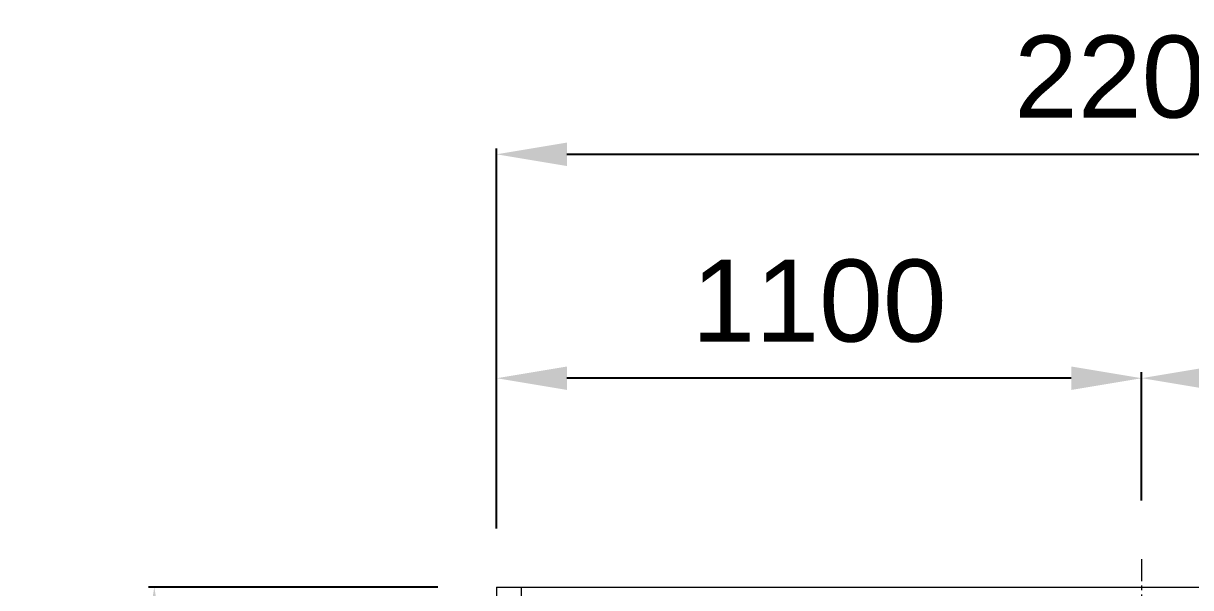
# Model space of a CAD drawing. Header units: millimetres. Extents: x -17070 to 46266, y -291348 to 34996.
# Drawn here: x 19496 to 21487, y 24183 to 25145 of the extents above; entities that cross this region are included whole.
import ezdxf

# ---------------------------------------------------------------- set-up
doc = ezdxf.new("R2010")
doc.units = ezdxf.units.MM
doc.linetypes.add('CENTER', pattern=[2, 1.25, -0.25, 0.25, -0.25])
doc.layers.add('center', color=1, linetype='CENTER')
doc.styles.get("Standard").update_dxf_attribs({"font": 'arial.ttf'})
doc.dimstyles.new('1.40', dxfattribs={"dimscale": 20, "dimtxt": 1.5, "dimasz": 1, "dimexe": 0.5, "dimexo": 0.5, "dimgap": 0.5, "dimtad": 1, "dimdec": 0, "dimzin": 0, "dimdsep": 46, "dimtxsty": 'Standard', "dimcen": 0, "dimclrd": 2, "dimclre": 2, "dimclrt": 3, "dimadec": 0, "dimazin": 0, "dimtfac": 1, "dimtdec": 0, "dimtmove": 0, "dimatfit": 0, "dimfxl": 1, "dimtolj": 1, "dimtzin": 0, "dimlwd": -1, "dimlwe": -1, "dimarcsym": 0})

# ---------------------------------------------------------------- blocks, each defined once
blk = doc.blocks.new('*D611')
at = {"color": 2, "transparency": 16777216}
for p, q in [((20303, 24283.6), (20303, 24549.8)), ((21403, 24331.1), (21403, 24549.8)), ((21283, 24539.8), (20423, 24539.8))]:
    blk.add_line(p, q, dxfattribs=at)
for points in [[(20423, 24559.8), (20423, 24519.8), (20303, 24539.8)], [(21283, 24559.8), (21283, 24519.8), (21403, 24539.8)]]:
    blk.add_solid(points, dxfattribs=at)
at = {"layer": 'Defpoints', "color": 0, "transparency": 16777216}
for p in [(20303, 24539.8), (21403, 24231.1), (20303, 24183.6)]:
    blk.add_point(p, dxfattribs=at)
at = {"color": 3, "lineweight": 5, "transparency": 16777216, "insert": (20853, 24671.2), "char_height": 140, "attachment_point": 5}
blk.add_mtext('\\A1;1100', dxfattribs=at)
blk = doc.blocks.new('*D612')
at = {"color": 2, "transparency": 16777216}
for p, q in [((21403, 24331.1), (21403, 24549.9)), ((22503, 24283.6), (22503, 24549.9)), ((22383, 24539.9), (21523, 24539.9))]:
    blk.add_line(p, q, dxfattribs=at)
for points in [[(21523, 24559.9), (21523, 24519.9), (21403, 24539.9)], [(22383, 24559.9), (22383, 24519.9), (22503, 24539.9)]]:
    blk.add_solid(points, dxfattribs=at)
at = {"layer": 'Defpoints', "color": 0, "transparency": 16777216}
for p in [(21403, 24539.9), (21403, 24231.1), (22503, 24183.6)]:
    blk.add_point(p, dxfattribs=at)
at = {"color": 3, "lineweight": 5, "transparency": 16777216, "insert": (21953, 24671.4), "char_height": 140, "attachment_point": 5}
blk.add_mtext('\\A1;1100', dxfattribs=at)
blk = doc.blocks.new('*D613')
at = {"color": 2, "transparency": 16777216}
for p, q in [((20303, 24283.6), (20303, 24931.7)), ((22503, 24283.6), (22503, 24931.7)), ((20423, 24921.7), (22383, 24921.7))]:
    blk.add_line(p, q, dxfattribs=at)
for points in [[(20423, 24941.7), (20423, 24901.7), (20303, 24921.7)], [(22383, 24941.7), (22383, 24901.7), (22503, 24921.7)]]:
    blk.add_solid(points, dxfattribs=at)
at = {"layer": 'Defpoints', "color": 0, "transparency": 16777216}
for p in [(22503, 24921.7), (20303, 24183.6), (22503, 24183.6)]:
    blk.add_point(p, dxfattribs=at)
at = {"color": 3, "lineweight": 5, "transparency": 16777216, "insert": (21403, 25053.2), "char_height": 140, "attachment_point": 5}
blk.add_mtext('\\A1;2200', dxfattribs=at)
blk = doc.blocks.new('*D614')
at = {"color": 2, "transparency": 16777216}
for p, q in [((20203, 24183.6), (19709.3, 24183.6)), ((19719.3, 21903.6), (19719.3, 24063.6)), ((20203, 21783.6), (19709.3, 21783.6))]:
    blk.add_line(p, q, dxfattribs=at)
for points in [[(19699.3, 24063.6), (19739.3, 24063.6), (19719.3, 24183.6)], [(19699.3, 21903.6), (19739.3, 21903.6), (19719.3, 21783.6)]]:
    blk.add_solid(points, dxfattribs=at)
at = {"layer": 'Defpoints', "color": 0, "transparency": 16777216}
for p in [(19719.3, 24183.6), (20303, 24183.6), (20303, 21783.6)]:
    blk.add_point(p, dxfattribs=at)
at = {"color": 3, "lineweight": 5, "transparency": 16777216, "insert": (19587.8, 22983.6), "char_height": 140, "attachment_point": 5, "rotation": 90}
blk.add_mtext('\\A1;2400', dxfattribs=at)
blk = doc.blocks.new('3')
at = {"lineweight": 20}
for p, q in [((20303, 24183.6), (20303, 21783.6)), ((20303, 24183.6), (22503, 24183.6)), ((20345, 24183.6), (20345, 22385.6))]:
    blk.add_line(p, q, dxfattribs=at)
at = {"color": 7, "lineweight": 20}
for p, q in [((20350.5, 24183.6), (21398.5, 24183.6)), ((21407.5, 24183.6), (22455.5, 24183.6))]:
    blk.add_line(p, q, dxfattribs=at)
at = {"layer": 'center', "lineweight": 20, "ltscale": 30}
blk.add_line((21403, 24231.1), (21403, 23802.1), dxfattribs=at)

msp = doc.modelspace()

# ---------------------------------------------------------------- block references
msp.add_blockref('3', (0, 0))

# ---------------------------------------------------------------- dimensions: what is measured, and where the dimension line sits
at = {"lineweight": 5}
for base, p1, p2, picture, middle in [((22503, 24921.7), (20303, 24183.6), (22503, 24183.6), '*D613', (21403, 25053.2)), ((20303, 24539.8), (21403, 24231.1), (20303, 24183.6), '*D611', (20853, 24671.2)), ((21403, 24539.9), (22503, 24183.6), (21403, 24231.1), '*D612', (21953, 24671.4))]:
    dim = msp.add_linear_dim(base=base, p1=p1, p2=p2, dimstyle='1.40', override={"dimtxt": 7, "dimasz": 6, "dimexo": 5, "dimgap": 3}, dxfattribs=at)
    dim.commit()
    dim.dimension.update_dxf_attribs({"geometry": picture, "text_midpoint": middle})
dim = msp.add_linear_dim(base=(19719.3, 24183.6), p1=(20303, 21783.6), p2=(20303, 24183.6), angle=90, dimstyle='1.40', override={"dimtxt": 7, "dimasz": 6, "dimexo": 5, "dimgap": 3}, dxfattribs=at)
dim.commit()
dim.dimension.update_dxf_attribs({"geometry": '*D614', "text_midpoint": (19587.8, 22983.6)})

doc.saveas('drawing.dxf')
